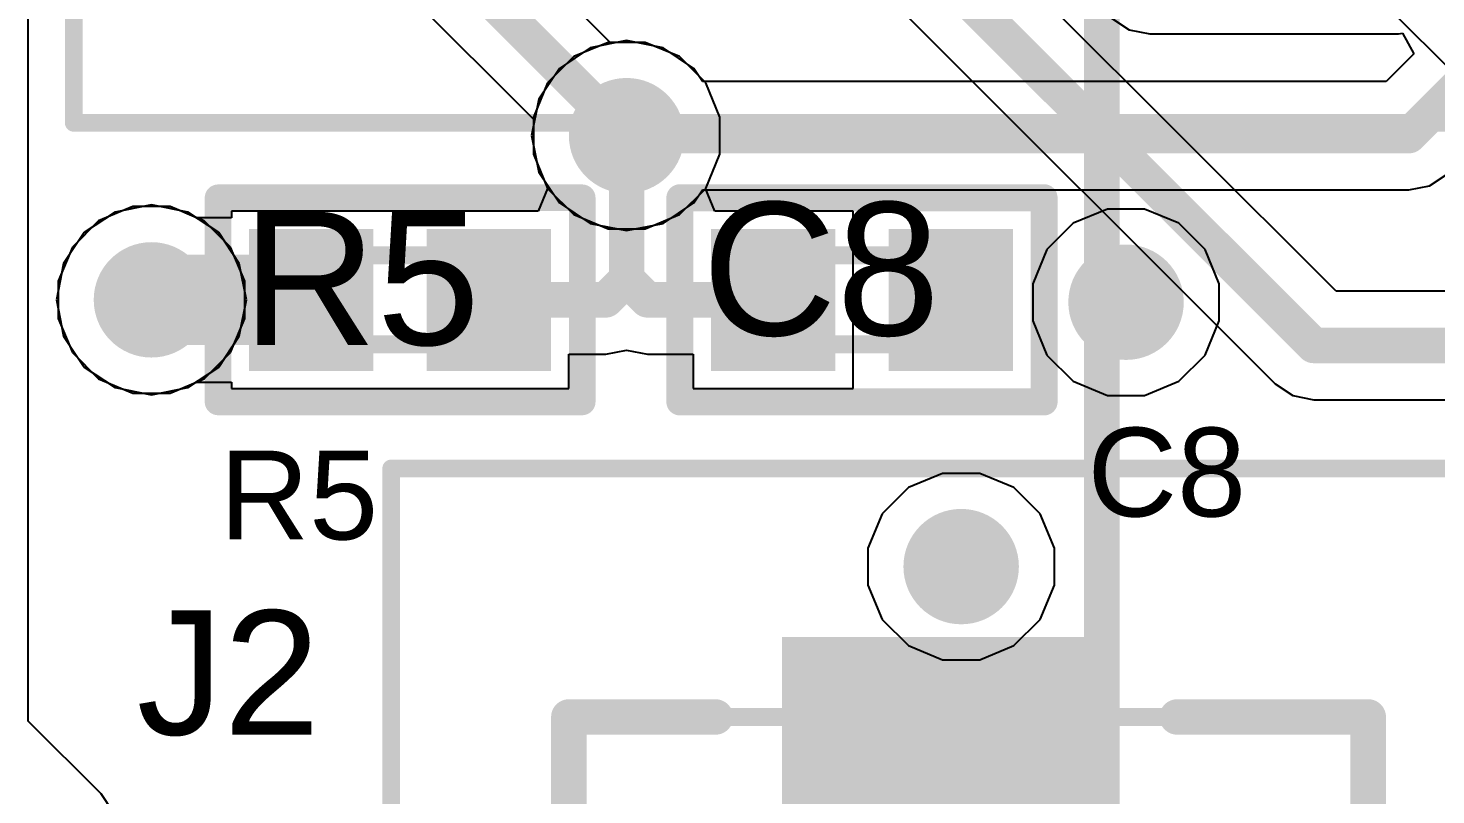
# Model space of a CAD drawing. Header units: inches. Extents: x 0.3 to 52.1, y -1.7 to 36.7.
# Drawn here: x 0.31 to 8.23, y 25.21 to 29.53 of the extents above; entities that cross this region are included whole.
import ezdxf

# ---------------------------------------------------------------- set-up
doc = ezdxf.new("R2010")
doc.units = ezdxf.units.IN
for name, color, linetype in [('Bottom Layer', 5, 'Continuous'), ('Internal1', 16, 'Continuous'), ('Internal2', 76, 'Continuous'), ('Top Assembly', 216, 'Continuous'), ('Top Component Outline', 6, 'Continuous'), ('Top Layer', 1, 'Continuous'), ('Top Overlay', 2, 'Continuous'), ('Top Paste', 8, 'Continuous'), ('Top Solder', 216, 'Continuous'), ('Via Holes', 16, 'Continuous'), ('wyswietlacz', 56, 'Continuous')]:
    doc.layers.add(name, color=color, linetype=linetype)
doc.styles.add('Arial', font='', dxfattribs={"height": 0.2})
doc.styles.get('Arial').set_extended_font_data('Arial')

# ---------------------------------------------------------------- blocks, each defined once
blk = doc.blocks.new('0402_RES_REFLOW_99')
at = {"layer": 'Top Layer'}
for points in [[(-0.7499985, 0.2999994), (-0.2499995, 0.2999994), (-0.2499995, -0.2999994), (-0.7499985, -0.2999994)], [(0.2499995, 0.2999994), (0.7499985, 0.2999994), (0.7499985, -0.2999994), (0.2499995, -0.2999994)]]:
    blk.add_hatch(color=1, dxfattribs=at).paths.add_polyline_path(points)
at = {"layer": 'Top Paste'}
for points in [[(-0.71999856, 0.26999946), (-0.27999944, 0.26999946), (-0.27999944, -0.26999946), (-0.71999856, -0.26999946)], [(0.27999944, 0.26999946), (0.71999856, 0.26999946), (0.71999856, -0.26999946), (0.27999944, -0.26999946)]]:
    blk.add_hatch(color=8, dxfattribs=at).paths.add_polyline_path(points)
at = {"layer": 'Top Solder'}
for points in [[(-0.8499983, 0.3999992), (-0.1499997, 0.3999992), (-0.1499997, -0.3999992), (-0.8499983, -0.3999992)], [(0.1499997, 0.3999992), (0.8499983, 0.3999992), (0.8499983, -0.3999992), (0.1499997, -0.3999992)]]:
    blk.add_hatch(color=216, dxfattribs=at).paths.add_polyline_path(points)
at = {"layer": 'Top Assembly'}
for points in [[(-1.02499668, 0.57499758, 0.1499997, 0.1499997, 0), (1.02499668, 0.57499758, 0.1499997, 0.1499997, 0)], [(-1.02499668, -0.57499758, 0.1499997, 0.1499997, 0), (-1.02499668, 0.57499758, 0.1499997, 0.1499997, 0)], [(1.02499668, -0.57499758, 0.1499997, 0.1499997, 0), (1.02499668, 0.57499758, 0.1499997, 0.1499997, 0)], [(-1.02499668, -0.57499758, 0.1499997, 0.1499997, 0), (1.02499668, -0.57499758, 0.1499997, 0.1499997, 0)]]:
    blk.add_lwpolyline(points, format="xyseb", dxfattribs=at)
for points in [[(-1.06249724, 0.57499758, 0.07499858, 0.07499858, 1), (-0.9874961199999999, 0.57499758, 0.07499858, 0.07499858, 1)], [(-1.06249724, 0.57499758, 0.07499858, 0.07499858, 1), (-0.9874961199999999, 0.57499758, 0.07499858, 0.07499858, 1)], [(0.9874961199999999, 0.57499758, 0.07499858, 0.07499858, 1), (1.06249724, 0.57499758, 0.07499858, 0.07499858, 1)], [(0.9874961199999999, 0.57499758, 0.07499858, 0.07499858, 1), (1.06249724, 0.57499758, 0.07499858, 0.07499858, 1)], [(-1.06249724, -0.57499758, 0.07499858, 0.07499858, 1), (-0.9874961199999999, -0.57499758, 0.07499858, 0.07499858, 1)], [(-1.06249724, -0.57499758, 0.07499858, 0.07499858, 1), (-0.9874961199999999, -0.57499758, 0.07499858, 0.07499858, 1)], [(0.9874961199999999, -0.57499758, 0.07499858, 0.07499858, 1), (1.06249724, -0.57499758, 0.07499858, 0.07499858, 1)], [(0.9874961199999999, -0.57499758, 0.07499858, 0.07499858, 1), (1.06249724, -0.57499758, 0.07499858, 0.07499858, 1)]]:
    blk.add_lwpolyline(points, format="xyseb", close=True, dxfattribs=at)
at = {"layer": 'Top Component Outline'}
for points in [[(-0.4998465999999999, 0.25017984, 0.1016, 0.1016, 0), (0.50022252, 0.25017984, 0.1016, 0.1016, 0)], [(-0.4998465999999999, -0.24985472, 0.1016, 0.1016, 0), (-0.4998465999999999, 0.25017984, 0.1016, 0.1016, 0)], [(0.50022252, -0.24985472, 0.1016, 0.1016, 0), (0.50022252, 0.25017984, 0.1016, 0.1016, 0)], [(-0.4998465999999999, -0.24985472, 0.1016, 0.1016, 0), (0.50022252, -0.24985472, 0.1016, 0.1016, 0)]]:
    blk.add_lwpolyline(points, format="xyseb", dxfattribs=at)
for points in [[(-0.5252466, 0.25017984, 0.0508, 0.0508, 1), (-0.4744466, 0.25017984, 0.0508, 0.0508, 1)], [(-0.5252466, 0.25017984, 0.0508, 0.0508, 1), (-0.4744466, 0.25017984, 0.0508, 0.0508, 1)], [(0.47482252, 0.25017984, 0.0508, 0.0508, 1), (0.52562252, 0.25017984, 0.0508, 0.0508, 1)], [(0.47482252, 0.25017984, 0.0508, 0.0508, 1), (0.52562252, 0.25017984, 0.0508, 0.0508, 1)], [(-0.5252466, -0.24985472, 0.0508, 0.0508, 1), (-0.4744466, -0.24985472, 0.0508, 0.0508, 1)], [(-0.5252466, -0.24985472, 0.0508, 0.0508, 1), (-0.4744466, -0.24985472, 0.0508, 0.0508, 1)], [(0.47482252, -0.24985472, 0.0508, 0.0508, 1), (0.52562252, -0.24985472, 0.0508, 0.0508, 1)], [(0.47482252, -0.24985472, 0.0508, 0.0508, 1), (0.52562252, -0.24985472, 0.0508, 0.0508, 1)]]:
    blk.add_lwpolyline(points, format="xyseb", close=True, dxfattribs=at)
at = {"layer": 'Top Overlay'}
for points in [[(-1.02499668, 0.57499758, 0.1499997, 0.1499997, 0), (1.02499668, 0.57499758, 0.1499997, 0.1499997, 0)], [(-1.02499668, -0.57499758, 0.1499997, 0.1499997, 0), (-1.02499668, 0.57499758, 0.1499997, 0.1499997, 0)], [(1.02499668, -0.57499758, 0.1499997, 0.1499997, 0), (1.02499668, 0.57499758, 0.1499997, 0.1499997, 0)], [(-1.02499668, -0.57499758, 0.1499997, 0.1499997, 0), (1.02499668, -0.57499758, 0.1499997, 0.1499997, 0)]]:
    blk.add_lwpolyline(points, format="xyseb", dxfattribs=at)
for points in [[(-1.06249724, 0.57499758, 0.07499858, 0.07499858, 1), (-0.9874961199999999, 0.57499758, 0.07499858, 0.07499858, 1)], [(-1.06249724, 0.57499758, 0.07499858, 0.07499858, 1), (-0.9874961199999999, 0.57499758, 0.07499858, 0.07499858, 1)], [(0.9874961199999999, 0.57499758, 0.07499858, 0.07499858, 1), (1.06249724, 0.57499758, 0.07499858, 0.07499858, 1)], [(0.9874961199999999, 0.57499758, 0.07499858, 0.07499858, 1), (1.06249724, 0.57499758, 0.07499858, 0.07499858, 1)], [(-1.06249724, -0.57499758, 0.07499858, 0.07499858, 1), (-0.9874961199999999, -0.57499758, 0.07499858, 0.07499858, 1)], [(-1.06249724, -0.57499758, 0.07499858, 0.07499858, 1), (-0.9874961199999999, -0.57499758, 0.07499858, 0.07499858, 1)], [(0.9874961199999999, -0.57499758, 0.07499858, 0.07499858, 1), (1.06249724, -0.57499758, 0.07499858, 0.07499858, 1)], [(0.9874961199999999, -0.57499758, 0.07499858, 0.07499858, 1), (1.06249724, -0.57499758, 0.07499858, 0.07499858, 1)]]:
    blk.add_lwpolyline(points, format="xyseb", close=True, dxfattribs=at)
at = {"layer": 'Top Assembly', "style": 'Arial'}
blk.add_text('R5', height=0.75000104, rotation=360, dxfattribs=at).set_placement((-0.889, -0.254))
blk = doc.blocks.new('2002111100010T1LF_114')
at = {"layer": 'Top Assembly'}
for points in [[(6.715000539999999, 3.35000092, 0.0999998, 0.0999998, 0), (-1.63500054, 3.35000092, 0.0999998, 0.0999998, 0)], [(6.715000539999999, 3.35000092, 0.0999998, 0.0999998, 0), (6.715000539999999, -2.08000092, 0.0999998, 0.0999998, 0)]]:
    blk.add_lwpolyline(points, format="xyseb", dxfattribs=at)
blk.add_lwpolyline([(6.69000186, 3.35000092, 0.0499999, 0.0499999, 1), (6.73999922, 3.35000092, 0.0499999, 0.0499999, 1)], format="xyseb", close=True, dxfattribs=at)
blk.add_lwpolyline([(6.69000186, 3.35000092, 0.0499999, 0.0499999, 1), (6.73999922, 3.35000092, 0.0499999, 0.0499999, 1)], format="xyseb", close=True, dxfattribs=at)
blk = doc.blocks.new('F34G1A7Q1E8C24_115')
at = {"layer": 'Top Layer'}
blk.add_hatch(color=1, dxfattribs=at).paths.add_polyline_path([(-8.449999609999999, -1.17500019), (-8.449999609999999, 0.6249987499999998), (-7.34999927, 0.6249987500000002), (-7.34999927, -1.17500019)])
at = {"layer": 'Top Paste'}
blk.add_hatch(color=8, dxfattribs=at).paths.add_polyline_path([(-8.449999609999999, -1.17500019), (-8.449999609999999, 0.6249987499999998), (-7.34999927, 0.6249987500000002), (-7.34999927, -1.17500019)])
at = {"layer": 'Top Solder'}
blk.add_hatch(color=216, dxfattribs=at).paths.add_polyline_path([(-8.49999951, -1.22500009), (-8.49999951, 0.6749986499999998), (-7.29999937, 0.67499865), (-7.29999937, -1.22500009)])
at = {"layer": 'Top Assembly'}
for points in [[(-9.44999888, -3.4249995, 0.0999998, 0.0999998, 0), (-9.44999888, 3.87500114, 0.0999998, 0.0999998, 0)], [(9.44999888, -3.4249995, 0.0999998, 0.0999998, 0), (-9.44999888, -3.4249995, 0.0999998, 0.0999998, 0)]]:
    blk.add_lwpolyline(points, format="xyseb", dxfattribs=at)
blk.add_lwpolyline([(-9.47499756, -3.4249995, 0.0499999, 0.0499999, 1), (-9.4250002, -3.4249995, 0.0499999, 0.0499999, 1)], format="xyseb", close=True, dxfattribs=at)
blk.add_lwpolyline([(-9.47499756, -3.4249995, 0.0499999, 0.0499999, 1), (-9.4250002, -3.4249995, 0.0499999, 0.0499999, 1)], format="xyseb", close=True, dxfattribs=at)
at = {"layer": 'Top Component Outline'}
for points in [[(8.04999914, 2.07499966, 0.0999998, 0.0999998, 0), (-8.04999914, 2.07499966, 0.0999998, 0.0999998, 0)], [(-8.04999914, -2.42499896, 0.0999998, 0.0999998, 0), (-8.04999914, 2.07499966, 0.0999998, 0.0999998, 0)], [(8.04999914, -2.42499896, 0.0999998, 0.0999998, 0), (-8.04999914, -2.42499896, 0.0999998, 0.0999998, 0)]]:
    blk.add_lwpolyline(points, format="xyseb", dxfattribs=at)
for points in [[(-8.07499782, 2.07499966, 0.0499999, 0.0499999, 1), (-8.02500046, 2.07499966, 0.0499999, 0.0499999, 1)], [(-8.07499782, 2.07499966, 0.0499999, 0.0499999, 1), (-8.02500046, 2.07499966, 0.0499999, 0.0499999, 1)], [(-8.07499782, -2.42499896, 0.0499999, 0.0499999, 1), (-8.02500046, -2.42499896, 0.0499999, 0.0499999, 1)], [(-8.07499782, -2.42499896, 0.0499999, 0.0499999, 1), (-8.02500046, -2.42499896, 0.0499999, 0.0499999, 1)]]:
    blk.add_lwpolyline(points, format="xyseb", close=True, dxfattribs=at)
at = {"layer": 'Top Overlay'}
for points in [[(-6.200000299999999, 2.07499966, 0.1999996, 0.1999996, 0), (-8.04999914, 2.07499966, 0.1999996, 0.1999996, 0)], [(-8.04999914, 1.00000054, 0.1999996, 0.1999996, 0), (-8.04999914, 2.07499966, 0.1999996, 0.1999996, 0)], [(-8.04999914, -2.42499896, 0.1999996, 0.1999996, 0), (-8.04999914, -1.59999934, 0.1999996, 0.1999996, 0)], [(8.04999914, -2.42499896, 0.1999996, 0.1999996, 0), (-8.04999914, -2.42499896, 0.1999996, 0.1999996, 0)]]:
    blk.add_lwpolyline(points, format="xyseb", dxfattribs=at)
for points in [[(-8.09999904, 2.07499966, 0.0999998, 0.0999998, 1), (-7.999999239999999, 2.07499966, 0.0999998, 0.0999998, 1)], [(-8.09999904, 2.07499966, 0.0999998, 0.0999998, 1), (-7.999999239999999, 2.07499966, 0.0999998, 0.0999998, 1)], [(-8.09999904, 1.00000054, 0.0999998, 0.0999998, 1), (-7.999999239999999, 1.00000054, 0.0999998, 0.0999998, 1)], [(-8.09999904, -1.59999934, 0.0999998, 0.0999998, 1), (-7.999999239999999, -1.59999934, 0.0999998, 0.0999998, 1)], [(-8.09999904, -2.42499896, 0.0999998, 0.0999998, 1), (-7.999999239999999, -2.42499896, 0.0999998, 0.0999998, 1)], [(-8.09999904, -2.42499896, 0.0999998, 0.0999998, 1), (-7.999999239999999, -2.42499896, 0.0999998, 0.0999998, 1)]]:
    blk.add_lwpolyline(points, format="xyseb", close=True, dxfattribs=at)
blk = doc.blocks.new('0402_CAP_REFLOW_125')
at = {"layer": 'Top Layer'}
for points in [[(-0.7499985, 0.2999994), (-0.2499995, 0.2999994), (-0.2499995, -0.2999994), (-0.7499985, -0.2999994)], [(0.2499995, 0.2999994), (0.7499985, 0.2999994), (0.7499985, -0.2999994), (0.2499995, -0.2999994)]]:
    blk.add_hatch(color=1, dxfattribs=at).paths.add_polyline_path(points)
at = {"layer": 'Top Paste'}
for points in [[(-0.71999856, 0.26999946), (-0.27999944, 0.26999946), (-0.27999944, -0.26999946), (-0.71999856, -0.26999946)], [(0.27999944, 0.26999946), (0.71999856, 0.26999946), (0.71999856, -0.26999946), (0.27999944, -0.26999946)]]:
    blk.add_hatch(color=8, dxfattribs=at).paths.add_polyline_path(points)
at = {"layer": 'Top Solder'}
for points in [[(-0.8499983, 0.3999992), (-0.1499997, 0.3999992), (-0.1499997, -0.3999992), (-0.8499983, -0.3999992)], [(0.1499997, 0.3999992), (0.8499983, 0.3999992), (0.8499983, -0.3999992), (0.1499997, -0.3999992)]]:
    blk.add_hatch(color=216, dxfattribs=at).paths.add_polyline_path(points)
at = {"layer": 'Top Assembly'}
for points in [[(-1.02499668, 0.57499758, 0.1499997, 0.1499997, 0), (1.02499668, 0.57499758, 0.1499997, 0.1499997, 0)], [(-1.02499668, -0.57499758, 0.1499997, 0.1499997, 0), (-1.02499668, 0.57499758, 0.1499997, 0.1499997, 0)], [(1.02499668, -0.57499758, 0.1499997, 0.1499997, 0), (1.02499668, 0.57499758, 0.1499997, 0.1499997, 0)], [(-1.02499668, -0.57499758, 0.1499997, 0.1499997, 0), (1.02499668, -0.57499758, 0.1499997, 0.1499997, 0)]]:
    blk.add_lwpolyline(points, format="xyseb", dxfattribs=at)
for points in [[(-1.06249724, 0.57499758, 0.07499858, 0.07499858, 1), (-0.9874961199999999, 0.57499758, 0.07499858, 0.07499858, 1)], [(-1.06249724, 0.57499758, 0.07499858, 0.07499858, 1), (-0.9874961199999999, 0.57499758, 0.07499858, 0.07499858, 1)], [(0.9874961199999999, 0.57499758, 0.07499858, 0.07499858, 1), (1.06249724, 0.57499758, 0.07499858, 0.07499858, 1)], [(0.9874961199999999, 0.57499758, 0.07499858, 0.07499858, 1), (1.06249724, 0.57499758, 0.07499858, 0.07499858, 1)], [(-1.06249724, -0.57499758, 0.07499858, 0.07499858, 1), (-0.9874961199999999, -0.57499758, 0.07499858, 0.07499858, 1)], [(-1.06249724, -0.57499758, 0.07499858, 0.07499858, 1), (-0.9874961199999999, -0.57499758, 0.07499858, 0.07499858, 1)], [(0.9874961199999999, -0.57499758, 0.07499858, 0.07499858, 1), (1.06249724, -0.57499758, 0.07499858, 0.07499858, 1)], [(0.9874961199999999, -0.57499758, 0.07499858, 0.07499858, 1), (1.06249724, -0.57499758, 0.07499858, 0.07499858, 1)]]:
    blk.add_lwpolyline(points, format="xyseb", close=True, dxfattribs=at)
at = {"layer": 'Top Component Outline'}
for points in [[(-0.4998465999999999, -0.24985472, 0.1016, 0.1016, 0), (-0.4998465999999999, 0.25017984, 0.1016, 0.1016, 0)], [(-0.4998465999999999, 0.25017984, 0.1016, 0.1016, 0), (0.50022252, 0.25017984, 0.1016, 0.1016, 0)], [(0.50022252, -0.24985472, 0.1016, 0.1016, 0), (0.50022252, 0.25017984, 0.1016, 0.1016, 0)], [(-0.4998465999999999, -0.24985472, 0.1016, 0.1016, 0), (0.50022252, -0.24985472, 0.1016, 0.1016, 0)]]:
    blk.add_lwpolyline(points, format="xyseb", dxfattribs=at)
for points in [[(-0.5252466, 0.25017984, 0.0508, 0.0508, 1), (-0.4744466, 0.25017984, 0.0508, 0.0508, 1)], [(-0.5252466, 0.25017984, 0.0508, 0.0508, 1), (-0.4744466, 0.25017984, 0.0508, 0.0508, 1)], [(0.47482252, 0.25017984, 0.0508, 0.0508, 1), (0.52562252, 0.25017984, 0.0508, 0.0508, 1)], [(0.47482252, 0.25017984, 0.0508, 0.0508, 1), (0.52562252, 0.25017984, 0.0508, 0.0508, 1)], [(-0.5252466, -0.24985472, 0.0508, 0.0508, 1), (-0.4744466, -0.24985472, 0.0508, 0.0508, 1)], [(-0.5252466, -0.24985472, 0.0508, 0.0508, 1), (-0.4744466, -0.24985472, 0.0508, 0.0508, 1)], [(0.47482252, -0.24985472, 0.0508, 0.0508, 1), (0.52562252, -0.24985472, 0.0508, 0.0508, 1)], [(0.47482252, -0.24985472, 0.0508, 0.0508, 1), (0.52562252, -0.24985472, 0.0508, 0.0508, 1)]]:
    blk.add_lwpolyline(points, format="xyseb", close=True, dxfattribs=at)
at = {"layer": 'Top Overlay'}
for points in [[(-1.02499668, 0.57499758, 0.1524, 0.1524, 0), (1.02499668, 0.57499758, 0.1524, 0.1524, 0)], [(-1.02499668, -0.57499758, 0.1524, 0.1524, 0), (-1.02499668, 0.57499758, 0.1524, 0.1524, 0)], [(1.02499668, -0.57499758, 0.1524, 0.1524, 0), (1.02499668, 0.57499758, 0.1524, 0.1524, 0)], [(-1.02499668, -0.57499758, 0.1524, 0.1524, 0), (1.02499668, -0.57499758, 0.1524, 0.1524, 0)]]:
    blk.add_lwpolyline(points, format="xyseb", dxfattribs=at)
for points in [[(-1.06309668, 0.57499758, 0.0762, 0.0762, 1), (-0.9868966799999999, 0.57499758, 0.0762, 0.0762, 1)], [(-1.06309668, 0.57499758, 0.0762, 0.0762, 1), (-0.9868966799999999, 0.57499758, 0.0762, 0.0762, 1)], [(0.9868966799999999, 0.57499758, 0.0762, 0.0762, 1), (1.06309668, 0.57499758, 0.0762, 0.0762, 1)], [(0.9868966799999999, 0.57499758, 0.0762, 0.0762, 1), (1.06309668, 0.57499758, 0.0762, 0.0762, 1)], [(-1.06309668, -0.57499758, 0.0762, 0.0762, 1), (-0.9868966799999999, -0.57499758, 0.0762, 0.0762, 1)], [(-1.06309668, -0.57499758, 0.0762, 0.0762, 1), (-0.9868966799999999, -0.57499758, 0.0762, 0.0762, 1)], [(0.9868966799999999, -0.57499758, 0.0762, 0.0762, 1), (1.06309668, -0.57499758, 0.0762, 0.0762, 1)], [(0.9868966799999999, -0.57499758, 0.0762, 0.0762, 1), (1.06309668, -0.57499758, 0.0762, 0.0762, 1)]]:
    blk.add_lwpolyline(points, format="xyseb", close=True, dxfattribs=at)
at = {"layer": 'Top Assembly', "style": 'Arial'}
blk.add_text('C8', height=0.75000104, rotation=360, dxfattribs=at).set_placement((-0.90000074, -0.1999996))

msp = doc.modelspace()

# ---------------------------------------------------------------- hatches: boundary and pattern name
at = {"layer": 'Bottom Layer'}
h = msp.add_hatch(color=5, dxfattribs=at)
edge = h.paths.add_edge_path()
edge.add_arc((3.674999, 28.9249993), 0.32500062, 0, 360)
h = msp.add_hatch(color=5, dxfattribs=at)
edge = h.paths.add_edge_path()
edge.add_arc((1.00000054, 27.99999988), 0.32500062, 0, 360)
h = msp.add_hatch(color=5, dxfattribs=at)
edge = h.paths.add_edge_path()
edge.add_arc((6.486593579999999, 27.98659376), 0.32500062, 0, 360)
h = msp.add_hatch(color=5, dxfattribs=at)
edge = h.paths.add_edge_path()
edge.add_arc((5.55837852, 26.49715808), 0.32500062, 0, 360)
at = {"layer": 'Internal1'}
h = msp.add_hatch(color=16, dxfattribs=at)
edge = h.paths.add_edge_path()
edge.add_arc((3.674999, 28.9249993), 0.32500062, 0, 360)
h = msp.add_hatch(color=16, dxfattribs=at)
edge = h.paths.add_edge_path()
edge.add_arc((1.00000054, 27.99999988), 0.32500062, 0, 360)
h = msp.add_hatch(color=16, dxfattribs=at)
edge = h.paths.add_edge_path()
edge.add_arc((6.486593579999999, 27.98659376), 0.32500062, 0, 360)
h = msp.add_hatch(color=16, dxfattribs=at)
edge = h.paths.add_edge_path()
edge.add_arc((5.55837852, 26.49715808), 0.32500062, 0, 360)
at = {"layer": 'Internal2'}
h = msp.add_hatch(color=76, dxfattribs=at)
edge = h.paths.add_edge_path()
edge.add_arc((3.674999, 28.9249993), 0.32500062, 0, 360)
h = msp.add_hatch(color=76, dxfattribs=at)
edge = h.paths.add_edge_path()
edge.add_arc((1.00000054, 27.99999988), 0.32500062, 0, 360)
h = msp.add_hatch(color=76, dxfattribs=at)
edge = h.paths.add_edge_path()
edge.add_arc((6.486593579999999, 27.98659376), 0.32500062, 0, 360)
h = msp.add_hatch(color=76, dxfattribs=at)
edge = h.paths.add_edge_path()
edge.add_arc((5.55837852, 26.49715808), 0.32500062, 0, 360)
at = {"layer": 'Top Layer'}
h = msp.add_hatch(color=1, dxfattribs=at)
edge = h.paths.add_edge_path()
edge.add_arc((3.674999, 28.9249993), 0.32500062, 0, 360)
h = msp.add_hatch(color=1, dxfattribs=at)
edge = h.paths.add_edge_path()
edge.add_arc((1.00000054, 27.99999988), 0.32500062, 0, 360)
h = msp.add_hatch(color=1, dxfattribs=at)
edge = h.paths.add_edge_path()
edge.add_arc((6.486593579999999, 27.98659376), 0.32500062, 0, 360)
h = msp.add_hatch(color=1, dxfattribs=at)
edge = h.paths.add_edge_path()
edge.add_arc((5.55837852, 26.49715808), 0.32500062, 0, 360)
at = {"layer": 'Via Holes'}
h = msp.add_hatch(color=7, dxfattribs=at)
edge = h.paths.add_edge_path()
edge.add_arc((3.674999, 28.9249993), 0.17499838, 0, 360)
h = msp.add_hatch(color=7, dxfattribs=at)
edge = h.paths.add_edge_path()
edge.add_arc((1.00000054, 27.99999988), 0.17499838, 0, 360)
h = msp.add_hatch(color=7, dxfattribs=at)
edge = h.paths.add_edge_path()
edge.add_arc((6.486593579999999, 27.98659376), 0.17499838, 0, 360)
h = msp.add_hatch(color=7, dxfattribs=at)
edge = h.paths.add_edge_path()
edge.add_arc((5.55837852, 26.49715808), 0.17499838, 0, 360)

# ---------------------------------------------------------------- linework, layer by layer
at = {"layer": 'Bottom Layer'}
for p, q in [((0.3058642599999999, 25.62669246), (0.3058642599999999, 34.69413686)), ((6.404079139999999, 29.5876853), (6.503311859999999, 29.52138114)), ((6.503311859999999, 29.52138114), (6.62036776, 29.49809696)), ((6.62036776, 29.49809696), (8.02041322, 29.49809696)), ((8.02041322, 29.49809696), (8.02042592, 29.49809442)), ((8.02042592, 29.49809442), (8.04347388, 29.50267912)), ((8.04347388, 29.50267912), (8.10603662, 29.38563592)), ((3.47015562, 29.4195373), (3.29649582, 29.30350248)), ((3.674999, 29.46028398), (3.47015562, 29.4195373)), ((3.879842379999999, 29.4195373), (3.674999, 29.46028398)), ((4.05350218, 29.30350248), (3.879842379999999, 29.4195373)), ((8.10603662, 29.38563592), (7.951279499999999, 29.2308788)), ((3.29649582, 29.30350248), (3.180461, 29.12984268)), ((4.10202888, 29.23087626), (4.05350218, 29.30350248)), ((7.489880879999999, 29.23087626), (4.10202888, 29.23087626)), ((7.48989358, 29.2308788), (7.489880879999999, 29.23087626)), ((7.951279499999999, 29.2308788), (7.48989358, 29.2308788)), ((3.180461, 29.12984268), (3.13971432, 28.9249993)), ((3.13971432, 28.9249993), (3.180461, 28.72015592)), ((3.180461, 28.72015592), (3.29649582, 28.54649612)), ((8.19503314, 28.64240906), (8.2942684, 28.70871322)), ((4.05350218, 28.54649612), (4.10202888, 28.61912234)), ((4.10202888, 28.61912234), (7.48987834, 28.61912234)), ((7.48987834, 28.61912234), (7.48989104, 28.6191198)), ((7.48989104, 28.6191198), (7.489916439999999, 28.61912488)), ((7.489916439999999, 28.61912488), (8.077967079999999, 28.61912488)), ((8.077967079999999, 28.61912488), (8.07797978, 28.61912234)), ((8.07797978, 28.61912234), (8.19503314, 28.64240906)), ((1.00000054, 28.53528456), (0.7951571599999999, 28.49453788)), ((1.20484392, 28.49453788), (1.00000054, 28.53528456)), ((3.29649582, 28.54649612), (3.47015562, 28.4304613)), ((3.879842379999999, 28.4304613), (4.05350218, 28.54649612)), ((0.7951571599999999, 28.49453788), (0.62149736, 28.37850306)), ((1.37850372, 28.37850306), (1.20484392, 28.49453788)), ((0.62149736, 28.37850306), (0.50546254, 28.20484326)), ((1.49453854, 28.20484326), (1.37850372, 28.37850306)), ((3.47015562, 28.4304613), (3.674999, 28.38971462)), ((3.674999, 28.38971462), (3.879842379999999, 28.4304613)), ((0.50546254, 28.20484326), (0.46471586, 27.99999988)), ((1.53528522, 27.99999988), (1.49453854, 28.20484326)), ((0.46471586, 27.99999988), (0.50546254, 27.7951565)), ((1.49453854, 27.7951565), (1.53528522, 27.99999988)), ((0.50546254, 27.7951565), (0.62149736, 27.6214967)), ((1.37850372, 27.6214967), (1.49453854, 27.7951565)), ((0.62149736, 27.6214967), (0.7951571599999999, 27.50546188)), ((1.20484392, 27.50546188), (1.37850372, 27.6214967)), ((0.7951571599999999, 27.50546188), (1.00000054, 27.4647152)), ((1.00000054, 27.4647152), (1.20484392, 27.50546188)), ((0.7162672999999999, 25.21628434), (0.3058642599999999, 25.62669246)), ((0.7162749199999999, 25.21627926), (0.7162672999999999, 25.21628434)), ((0.78257908, 25.117044), (0.7162749199999999, 25.21627926))]:
    msp.add_line(p, q, dxfattribs=at)
for points in [[(8.07797978, 28.92500184, 0.1999996, 0.1999996, 0), (8.956387979999999, 29.80341004, 0.1999996, 0.1999996, 0)], [(3.674999, 28.9249993, 0.1999996, 0.1999996, 0), (7.48989104, 28.9249993, 0.1999996, 0.1999996, 0)], [(7.48989104, 28.9249993, 0.1999996, 0.1999996, 0), (7.48989358, 28.92500184, 0.1999996, 0.1999996, 0)], [(7.48989358, 28.92500184, 0.1999996, 0.1999996, 0), (8.07797978, 28.92500184, 0.1999996, 0.1999996, 0)]]:
    msp.add_lwpolyline(points, format="xyseb", dxfattribs=at)
for points in [[(3.6249991, 28.9249993, 0.0999998, 0.0999998, 1), (3.7249989, 28.9249993, 0.0999998, 0.0999998, 1)], [(7.439891139999999, 28.9249993, 0.0999998, 0.0999998, 1), (7.539890939999999, 28.9249993, 0.0999998, 0.0999998, 1)], [(7.439891139999999, 28.9249993, 0.0999998, 0.0999998, 1), (7.539890939999999, 28.9249993, 0.0999998, 0.0999998, 1)], [(7.439893679999999, 28.92500184, 0.0999998, 0.0999998, 1), (7.53989348, 28.92500184, 0.0999998, 0.0999998, 1)], [(7.439893679999999, 28.92500184, 0.0999998, 0.0999998, 1), (7.53989348, 28.92500184, 0.0999998, 0.0999998, 1)], [(8.02797988, 28.92500184, 0.0999998, 0.0999998, 1), (8.12797968, 28.92500184, 0.0999998, 0.0999998, 1)], [(8.02797988, 28.92500184, 0.0999998, 0.0999998, 1), (8.12797968, 28.92500184, 0.0999998, 0.0999998, 1)]]:
    msp.add_lwpolyline(points, format="xyseb", close=True, dxfattribs=at)
at = {"layer": 'Internal1'}
for p, q in [((0.3058642599999999, 25.62669246), (0.3058642599999999, 34.69413686)), ((3.570569439999999, 29.44999952), (3.37761072, 29.37007334)), ((3.779428559999999, 29.44999952), (3.570569439999999, 29.44999952)), ((3.97238728, 29.37007334), (3.779428559999999, 29.44999952)), ((3.37761072, 29.37007334), (3.22992496, 29.22238758)), ((4.12007304, 29.22238758), (3.97238728, 29.37007334)), ((3.22992496, 29.22238758), (3.14999878, 29.02942886)), ((4.19999922, 29.02942886), (4.12007304, 29.22238758)), ((3.14999878, 29.02942886), (3.14999878, 28.82056974)), ((4.19999922, 28.82056974), (4.19999922, 29.02942886)), ((3.14999878, 28.82056974), (3.22992496, 28.62761102)), ((4.12007304, 28.62761102), (4.19999922, 28.82056974)), ((3.22992496, 28.62761102), (3.37761072, 28.47992525999999)), ((3.97238728, 28.47992525999999), (4.12007304, 28.62761102)), ((0.8955709799999999, 28.5250001), (0.70261226, 28.44507392)), ((1.1044301, 28.5250001), (0.8955709799999999, 28.5250001)), ((1.29738882, 28.44507392), (1.1044301, 28.5250001)), ((3.37761072, 28.47992525999999), (3.570569439999999, 28.39999908)), ((3.779428559999999, 28.39999908), (3.97238728, 28.47992525999999)), ((0.70261226, 28.44507392), (0.5549265, 28.29738816)), ((1.44507458, 28.29738816), (1.29738882, 28.44507392)), ((3.570569439999999, 28.39999908), (3.779428559999999, 28.39999908)), ((0.5549265, 28.29738816), (0.47500032, 28.10442944)), ((1.52500076, 28.10442944), (1.44507458, 28.29738816)), ((0.47500032, 28.10442944), (0.47500032, 27.89557032)), ((1.52500076, 27.89557032), (1.52500076, 28.10442944)), ((0.47500032, 27.89557032), (0.5549265, 27.7026116)), ((1.44507458, 27.7026116), (1.52500076, 27.89557032)), ((0.5549265, 27.7026116), (0.70261226, 27.55492584)), ((1.29738882, 27.55492584), (1.44507458, 27.7026116)), ((0.70261226, 27.55492584), (0.8955709799999999, 27.47499966)), ((1.1044301, 27.47499966), (1.29738882, 27.55492584)), ((0.8955709799999999, 27.47499966), (1.1044301, 27.47499966)), ((0.7162672999999999, 25.21628434), (0.3058642599999999, 25.62669246)), ((0.7162749199999999, 25.21627926), (0.7162672999999999, 25.21628434)), ((0.78257908, 25.117044), (0.7162749199999999, 25.21627926))]:
    msp.add_line(p, q, dxfattribs=at)
at = {"layer": 'Internal2'}
for p, q in [((0.3058642599999999, 25.62669246), (0.3058642599999999, 34.69413686)), ((3.570569439999999, 29.44999952), (3.37761072, 29.37007334)), ((3.779428559999999, 29.44999952), (3.570569439999999, 29.44999952)), ((3.97238728, 29.37007334), (3.779428559999999, 29.44999952)), ((3.37761072, 29.37007334), (3.22992496, 29.22238758)), ((4.12007304, 29.22238758), (3.97238728, 29.37007334)), ((3.22992496, 29.22238758), (3.14999878, 29.02942886)), ((4.19999922, 29.02942886), (4.12007304, 29.22238758)), ((3.14999878, 29.02942886), (3.14999878, 28.82056974)), ((4.19999922, 28.82056974), (4.19999922, 29.02942886)), ((3.14999878, 28.82056974), (3.22992496, 28.62761102)), ((4.12007304, 28.62761102), (4.19999922, 28.82056974)), ((3.22992496, 28.62761102), (3.37761072, 28.47992525999999)), ((3.97238728, 28.47992525999999), (4.12007304, 28.62761102)), ((3.37761072, 28.47992525999999), (3.570569439999999, 28.39999908)), ((3.779428559999999, 28.39999908), (3.97238728, 28.47992525999999)), ((6.382164019999999, 28.51159398), (6.1892053, 28.4316678)), ((6.591023139999999, 28.51159398), (6.382164019999999, 28.51159398)), ((6.783981859999999, 28.4316678), (6.591023139999999, 28.51159398)), ((3.570569439999999, 28.39999908), (3.779428559999999, 28.39999908)), ((6.1892053, 28.4316678), (6.04151954, 28.28398204)), ((6.931667619999999, 28.28398204), (6.783981859999999, 28.4316678)), ((6.04151954, 28.28398204), (5.96159336, 28.09102332)), ((7.011593799999999, 28.09102332), (6.931667619999999, 28.28398204)), ((5.96159336, 28.09102332), (5.96159336, 27.8821642)), ((7.011593799999999, 27.8821642), (7.011593799999999, 28.09102332)), ((5.96159336, 27.8821642), (6.04151954, 27.68920548)), ((6.931667619999999, 27.68920548), (7.011593799999999, 27.8821642)), ((6.04151954, 27.68920548), (6.1892053, 27.54151972)), ((6.783981859999999, 27.54151972), (6.931667619999999, 27.68920548)), ((6.1892053, 27.54151972), (6.382164019999999, 27.46159354)), ((6.591023139999999, 27.46159354), (6.783981859999999, 27.54151972)), ((6.382164019999999, 27.46159354), (6.591023139999999, 27.46159354)), ((5.45394896, 27.0221583), (5.26099024, 26.94223212)), ((5.66280808, 27.0221583), (5.45394896, 27.0221583)), ((5.8557668, 26.94223212), (5.66280808, 27.0221583)), ((5.26099024, 26.94223212), (5.11330448, 26.79454636)), ((6.003452559999999, 26.79454636), (5.8557668, 26.94223212)), ((5.11330448, 26.79454636), (5.0333783, 26.60158764)), ((6.08337874, 26.60158764), (6.003452559999999, 26.79454636)), ((5.0333783, 26.60158764), (5.0333783, 26.39272852)), ((6.08337874, 26.39272852), (6.08337874, 26.60158764)), ((5.0333783, 26.39272852), (5.11330448, 26.1997698)), ((6.003452559999999, 26.1997698), (6.08337874, 26.39272852)), ((5.11330448, 26.1997698), (5.26099024, 26.05208404)), ((5.8557668, 26.05208404), (6.003452559999999, 26.1997698)), ((5.26099024, 26.05208404), (5.45394896, 25.97215786)), ((5.66280808, 25.97215786), (5.8557668, 26.05208404)), ((5.45394896, 25.97215786), (5.66280808, 25.97215786)), ((0.7162672999999999, 25.21628434), (0.3058642599999999, 25.62669246)), ((0.7162749199999999, 25.21627926), (0.7162672999999999, 25.21628434)), ((0.78257908, 25.117044), (0.7162749199999999, 25.21627926))]:
    msp.add_line(p, q, dxfattribs=at)
at = {"layer": 'Top Layer'}
for p, q in [((0.3058642599999999, 25.62669246), (0.3058642599999999, 34.69413686)), ((7.670017679999999, 28.04892028), (5.2375181, 30.48141986)), ((3.58257348, 29.44999952), (2.63686036, 30.39571264)), ((7.29445328, 30.31297214), (8.893845559999999, 28.71357986)), ((4.647631039999999, 30.20615244), (7.327028779999999, 27.5267547)), ((2.02431142, 30.14310964), (3.14999878, 29.01742482)), ((3.779428559999999, 29.44999952), (3.58257348, 29.44999952)), ((3.97238728, 29.37007334), (3.779428559999999, 29.44999952)), ((4.12007304, 29.22238758), (3.97238728, 29.37007334)), ((4.19999922, 29.02942886), (4.12007304, 29.22238758)), ((3.14999878, 29.01742482), (3.14999878, 28.82056974)), ((4.19999922, 28.82056974), (4.19999922, 29.02942886)), ((3.14999878, 28.82056974), (3.22992496, 28.62761102)), ((4.12007304, 28.62761102), (4.19999922, 28.82056974)), ((3.2305371, 28.62699888), (3.17793116, 28.49999888)), ((3.22992496, 28.62761102), (3.2305371, 28.62699888)), ((4.1194609, 28.62699888), (4.12007304, 28.62761102)), ((4.172066839999999, 28.49999888), (4.1194609, 28.62699888)), ((0.8955709799999999, 28.5250001), (0.70261226, 28.44507392)), ((1.1044301, 28.5250001), (0.8955709799999999, 28.5250001)), ((1.2543663, 28.46289456), (1.1044301, 28.5250001)), ((1.45000472, 28.46289456), (1.2543663, 28.46289456)), ((2.32300018, 28.49999888), (1.45000472, 28.49999888)), ((1.45000472, 28.49999888), (1.45000472, 28.46289456)), ((2.35000292, 28.50000142), (2.32300018, 28.49999888)), ((2.45000272, 28.50000142), (2.35000292, 28.50000142)), ((2.47700546, 28.49999888), (2.45000272, 28.50000142)), ((3.17793116, 28.49999888), (2.47700546, 28.49999888)), ((4.950000259999999, 28.49999888), (4.172066839999999, 28.49999888)), ((4.950000259999999, 27.50000088), (4.950000259999999, 28.49999888)), ((0.70261226, 28.44507392), (0.5549265, 28.29738816)), ((0.5549265, 28.29738816), (0.47500032, 28.10442944)), ((0.47500032, 28.10442944), (0.47500032, 27.89557032)), ((8.34026018, 28.04892028), (7.670017679999999, 28.04892028)), ((0.47500032, 27.89557032), (0.5549265, 27.7026116)), ((0.5549265, 27.7026116), (0.70261226, 27.55492584)), ((3.35000092, 27.50000088), (3.35000092, 27.69412292)), ((3.35000092, 27.69412292), (3.5578288, 27.69412292)), ((3.5578288, 27.69412292), (3.557841499999999, 27.69412038)), ((3.557841499999999, 27.69412038), (3.67489486, 27.7174071)), ((3.67489486, 27.7174071), (3.674999, 27.71747568)), ((3.674999, 27.71747568), (3.67510314, 27.7174071)), ((3.67510314, 27.7174071), (3.7921565, 27.69412038)), ((3.7921565, 27.69412038), (3.7921692, 27.69412292)), ((3.7921692, 27.69412292), (4.05000206, 27.69412292)), ((4.05000206, 27.69412292), (4.05000206, 27.50000088)), ((0.70261226, 27.55492584), (0.8955709799999999, 27.47499966)), ((1.1044301, 27.47499966), (1.2543663, 27.5371052)), ((1.2543663, 27.5371052), (1.45000472, 27.5371052)), ((1.45000472, 27.5371052), (1.45000472, 27.50000088)), ((1.45000472, 27.50000088), (2.32300018, 27.50000088)), ((2.32300018, 27.50000088), (2.35000292, 27.49999834)), ((2.35000292, 27.49999834), (2.45000272, 27.49999834)), ((2.45000272, 27.49999834), (2.47700546, 27.50000088)), ((2.47700546, 27.50000088), (3.35000092, 27.50000088)), ((4.05000206, 27.50000088), (4.950000259999999, 27.50000088)), ((7.327028779999999, 27.5267547), (7.42626404, 27.46045054)), ((0.8955709799999999, 27.47499966), (1.1044301, 27.47499966)), ((7.42626404, 27.46045054), (7.543317399999999, 27.43716382)), ((7.543317399999999, 27.43716382), (7.543330099999999, 27.43716636)), ((7.543330099999999, 27.43716636), (8.34026018, 27.43716636)), ((0.7162672999999999, 25.21628434), (0.3058642599999999, 25.62669246)), ((0.7162749199999999, 25.21627926), (0.7162672999999999, 25.21628434)), ((0.78257908, 25.117044), (0.7162749199999999, 25.21627926))]:
    msp.add_line(p, q, dxfattribs=at)
for points in [[(4.86391966, 30.42244106, 0.1999996, 0.1999996, 0), (7.543317399999999, 27.74304332, 0.1999996, 0.1999996, 0)], [(2.24060004, 30.35939826, 0.1999996, 0.1999996, 0), (3.674999, 28.9249993, 0.1999996, 0.1999996, 0)], [(3.674999, 28.11715738, 0.1999996, 0.1999996, 0), (3.674999, 28.9249993, 0.1999996, 0.1999996, 0)], [(1.00000054, 27.99999988, 0.508, 0.508, 0), (1.90000382, 27.99999988, 0.508, 0.508, 0)], [(3.557841499999999, 27.99999988, 0.1999996, 0.1999996, 0), (3.674999, 28.11715738, 0.1999996, 0.1999996, 0)], [(3.674999, 28.11715738, 0.1999996, 0.1999996, 0), (3.7921565, 27.99999988, 0.1999996, 0.1999996, 0)], [(2.90000182, 27.99999988, 0.1999996, 0.1999996, 0), (3.557841499999999, 27.99999988, 0.1999996, 0.1999996, 0)], [(3.7921565, 27.99999988, 0.1999996, 0.1999996, 0), (4.50000116, 27.99999988, 0.1999996, 0.1999996, 0)], [(7.543317399999999, 27.74304332, 0.1999996, 0.1999996, 0), (8.77684554, 27.74304332, 0.1999996, 0.1999996, 0)]]:
    msp.add_lwpolyline(points, format="xyseb", dxfattribs=at)
for points in [[(3.6249991, 28.9249993, 0.0999998, 0.0999998, 1), (3.7249989, 28.9249993, 0.0999998, 0.0999998, 1)], [(3.6249991, 28.9249993, 0.0999998, 0.0999998, 1), (3.7249989, 28.9249993, 0.0999998, 0.0999998, 1)], [(0.8730005399999999, 27.99999988, 0.254, 0.254, 1), (1.12700054, 27.99999988, 0.254, 0.254, 1)], [(1.77300382, 27.99999988, 0.254, 0.254, 1), (2.02700382, 27.99999988, 0.254, 0.254, 1)], [(3.6249991, 28.11715738, 0.0999998, 0.0999998, 1), (3.7249989, 28.11715738, 0.0999998, 0.0999998, 1)], [(3.6249991, 28.11715738, 0.0999998, 0.0999998, 1), (3.7249989, 28.11715738, 0.0999998, 0.0999998, 1)], [(3.6249991, 28.11715738, 0.0999998, 0.0999998, 1), (3.7249989, 28.11715738, 0.0999998, 0.0999998, 1)], [(2.85000192, 27.99999988, 0.0999998, 0.0999998, 1), (2.95000172, 27.99999988, 0.0999998, 0.0999998, 1)], [(3.5078416, 27.99999988, 0.0999998, 0.0999998, 1), (3.6078414, 27.99999988, 0.0999998, 0.0999998, 1)], [(3.5078416, 27.99999988, 0.0999998, 0.0999998, 1), (3.6078414, 27.99999988, 0.0999998, 0.0999998, 1)], [(3.7421566, 27.99999988, 0.0999998, 0.0999998, 1), (3.8421564, 27.99999988, 0.0999998, 0.0999998, 1)], [(3.7421566, 27.99999988, 0.0999998, 0.0999998, 1), (3.8421564, 27.99999988, 0.0999998, 0.0999998, 1)], [(4.45000126, 27.99999988, 0.0999998, 0.0999998, 1), (4.55000106, 27.99999988, 0.0999998, 0.0999998, 1)], [(7.4933175, 27.74304332, 0.0999998, 0.0999998, 1), (7.593317299999999, 27.74304332, 0.0999998, 0.0999998, 1)], [(7.4933175, 27.74304332, 0.0999998, 0.0999998, 1), (7.593317299999999, 27.74304332, 0.0999998, 0.0999998, 1)]]:
    msp.add_lwpolyline(points, format="xyseb", close=True, dxfattribs=at)
at = {"layer": 'wyswietlacz'}
msp.add_lwpolyline([(6.35, 1.49999954, 0.1999996, 0.1999996, 0), (6.35, 33.49999904, 0.1999996, 0.1999996, 0)], format="xyseb", dxfattribs=at)

# ---------------------------------------------------------------- block references
for name, p, rotation in [('2002111100010T1LF_114', (7.27785438, 32.34724035999999), 180), ('F34G1A7Q1E8C24_115', (5.774999879999999, 17.60000036), 270)]:
    msp.add_blockref(name, p, dxfattribs=dict(rotation=rotation))
for name, p in [('0402_RES_REFLOW_99', (2.40000282, 27.99999988)), ('0402_CAP_REFLOW_125', (5.00000016, 27.99999988))]:
    msp.add_blockref(name, p)

# ---------------------------------------------------------------- texts
at = {"layer": 'Top Overlay', "style": 'Arial'}
for s, height, p in [('C8', 0.499999, (6.2695582, 26.77961878)), ('R5', 0.499999, (1.38346942, 26.65008132)), ('J2', 0.7000011399999999, (0.9168536399999999, 25.55011146))]:
    msp.add_text(s, height=height, dxfattribs=at).set_placement(p)

doc.saveas('drawing.dxf')
